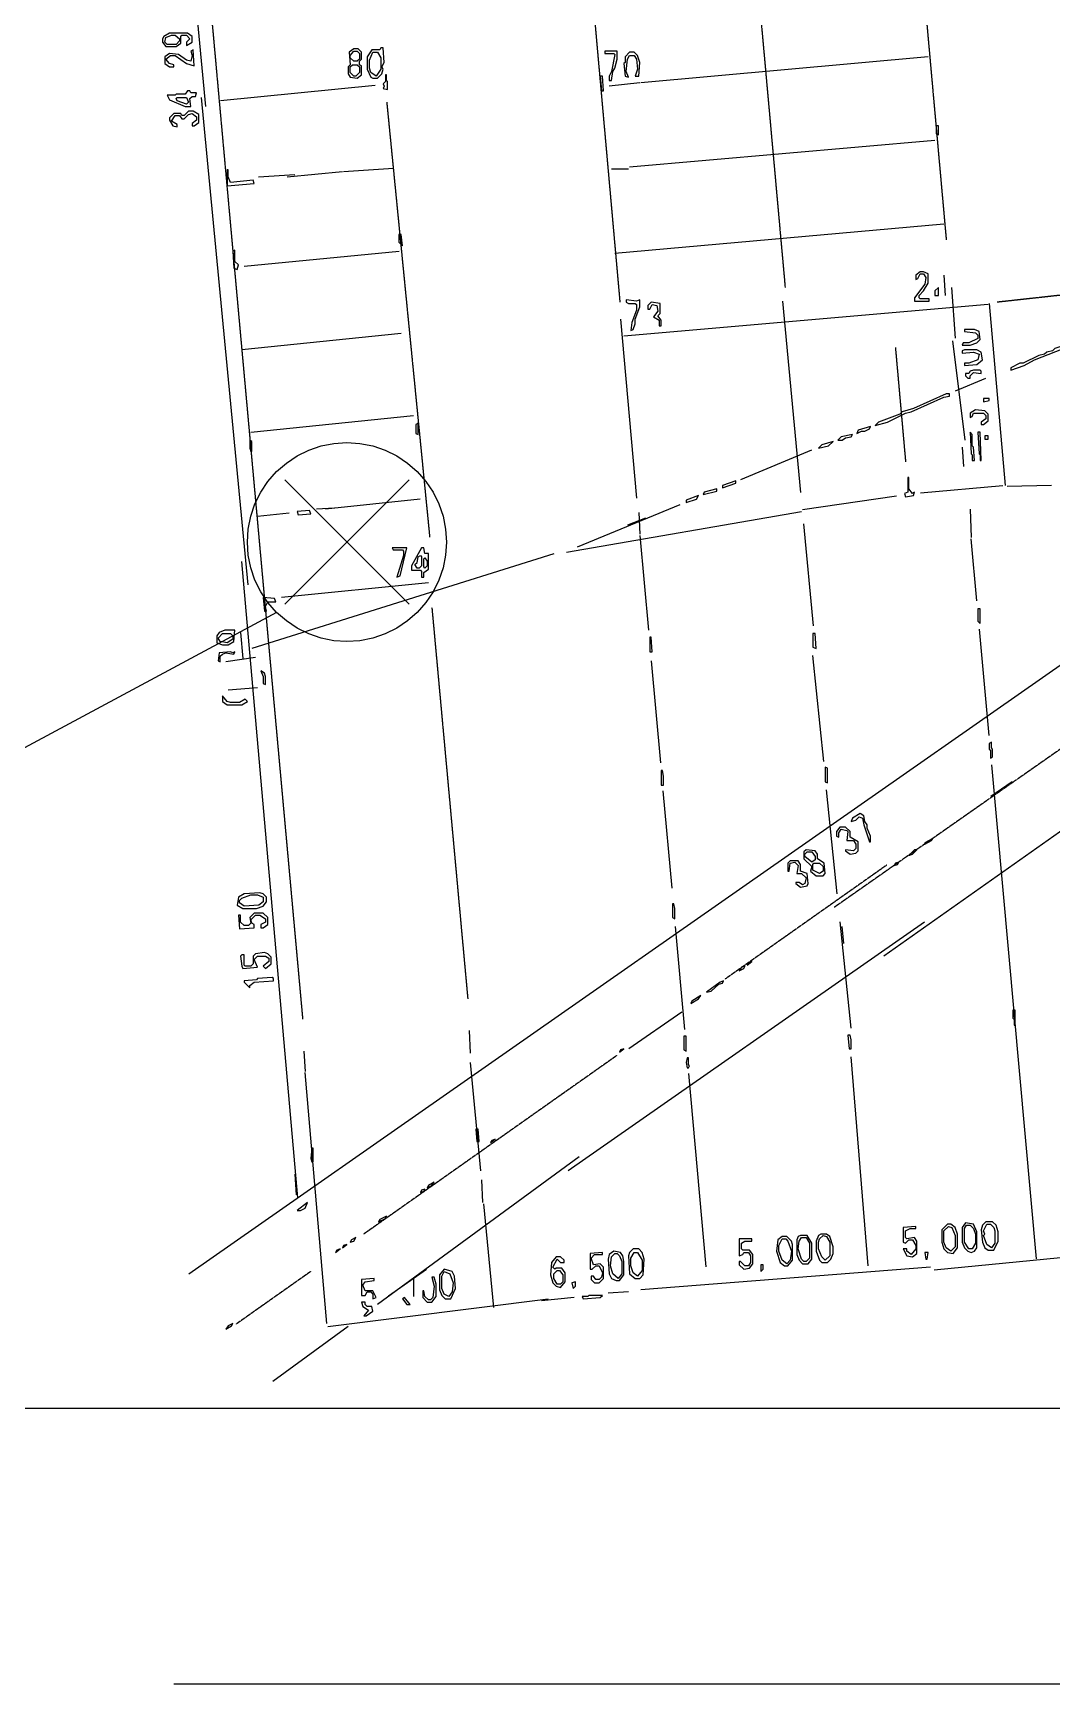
# Model space of a CAD drawing. Extents: x 11321 to 163025, y 6049 to 115321.
# Drawn here: x 49184 to 79910, y 6049 to 55820 of the extents above; entities that cross this region are included whole.
import ezdxf

# ---------------------------------------------------------------- set-up
doc = ezdxf.new("R2010")
doc.units = 0
doc.linetypes.add('DASHED', pattern=[1.524, 1.27, -0.254])
for name, color, linetype in [('CONSTRUCTION_PLAN', 1, 'Continuous'), ('DASHED_LINE', 3, 'DASHED'), ('SOLID_LINE', 7, 'Continuous'), ('TEXT_OUTLINE', 5, 'Continuous')]:
    doc.layers.add(name, color=color, linetype=linetype)

msp = doc.modelspace()

# ---------------------------------------------------------------- linework, layer by layer
at = {"layer": 'CONSTRUCTION_PLAN'}
for p, q in [((56774.1, 42350.4), (60524.9, 38599.5)), ((56774.1, 38599.5), (60524.9, 42350.4)), ((31901.7, 25130.6), (56535.4, 38360.9))]:
    msp.add_line(p, q, dxfattribs=at)
msp.add_lwpolyline([(61650.2, 40475), (61624.5, 40083.3), (61547.9, 39698.3), (61421.7, 39326.7), (61248.1, 38974.6), (61030.1, 38648.3), (60771.3, 38353.2), (60476.2, 38094.4), (60149.8, 37876.3), (59797.8, 37702.7), (59426.1, 37576.5), (59041.1, 37500), (58649.5, 37474.3), (58257.8, 37500), (57872.9, 37576.5), (57501.2, 37702.7), (57149.1, 37876.3), (56822.8, 38094.4), (56527.7, 38353.2), (56268.9, 38648.3), (56050.8, 38974.6), (55877.2, 39326.7), (55751.1, 39698.3), (55674.5, 40083.3), (55648.8, 40475), (55674.5, 40866.6), (55751.1, 41251.6), (55877.2, 41623.3), (56050.8, 41975.3), (56268.9, 42301.7), (56527.7, 42596.8), (56822.8, 42855.6), (57149.1, 43073.6), (57501.2, 43247.2), (57872.9, 43373.4), (58257.8, 43450), (58649.5, 43475.6), (59041.1, 43450), (59426.1, 43373.4), (59797.8, 43247.2), (60149.8, 43073.6), (60476.2, 42855.6), (60771.3, 42596.8), (61030.1, 42301.7), (61248.1, 41975.3), (61421.7, 41623.3), (61547.9, 41251.6), (61624.5, 40866.6)], close=True, dxfattribs=at)
at = {"layer": 'DASHED_LINE', "linetype": 'DASHED'}
for p, q in [((66374, 108909.3), (71862.8, 48151.8)), ((61447, 108470.6), (66880.3, 47705)), ((50085.6, 105599.6), (57313.4, 26094.1)), ((75614.9, 61884.4), (76721.1, 49582.3)), ((59848.6, 53739.9), (61144.2, 40622)), ((84155.2, 48351.7), (78256.1, 47703.9)), ((75187.3, 46339.9), (75494.2, 42896)), ((61210.6, 38497.6), (62293, 26705)), ((81971.6, 35498.4), (73344.6, 29463)), ((74925.7, 30735.4), (70056.8, 27301.1)), ((66788.1, 24995.5), (59150, 19607.9)), ((57549.8, 18479.2), (55308.2, 16898.1))]:
    msp.add_line(p, q, dxfattribs=at)
at = {"layer": 'SOLID_LINE'}
for p, q in [((51259.6, 87051.3), (54380.9, 53608.7)), ((76176.1, 55103.2), (67515.1, 54319)), ((67481, 54319), (66560.3, 54216.7)), ((54258.3, 53873.2), (55657, 39186.5)), ((59503.5, 54235.1), (54836.7, 53777.6)), ((76381, 52576.8), (67173, 51774.5)), ((57077.4, 51545), (55986.3, 51476.8)), ((58512.1, 51635.4), (56843.6, 51475)), ((60049.4, 51730.8), (58548.6, 51637)), ((66628.5, 51727.5), (67140, 51727.5)), ((76653.5, 50056.7), (66730.8, 49170.1)), ((60221.5, 49237.6), (55551.7, 48776.4)), ((76653.5, 48522.2), (76687.6, 47908.4)), ((76884, 48151.1), (76986.3, 46616.7)), ((77983.2, 47637.8), (67003.3, 46685)), ((71779.9, 47731.7), (72328.4, 41972.6)), ((78017.5, 47669.8), (78494.8, 42179.9)), ((66895.5, 47188.8), (67381.8, 41802)), ((60284.9, 46761.7), (55478.9, 46265.9)), ((76905.8, 46537.4), (77279.3, 43549.6)), ((77907.4, 45404), (76988.4, 45024.8)), ((60659.4, 44278.6), (55752, 43773.5)), ((77205, 43335.1), (77243.7, 42755.7)), ((72662.9, 43239.6), (70514.7, 42353)), ((88418.1, 42534.7), (53885.6, 18399)), ((75223.6, 41858), (72388.9, 41445.7)), ((78424.2, 42173.1), (75940, 41947.2)), ((79892.9, 42179.9), (78563, 42145.8)), ((56912.1, 41345.9), (55957.4, 41243.6)), ((58274.4, 41497.9), (57728.8, 41463.8)), ((60862.4, 41769.1), (58001.7, 41462.6)), ((72353.7, 41380.9), (65266.2, 40158.9)), ((68688.8, 41599.5), (65592.5, 40321.7)), ((67446.9, 41361.5), (67481, 40713.7)), ((77437.8, 41463.8), (77471.9, 40611.4)), ((67651.5, 41191), (67105.9, 40986.4)), ((72419.1, 41019.9), (72711.2, 37952.9)), ((67483.4, 40676.7), (67741.8, 37814.2)), ((77461.7, 40573.2), (77632.2, 38697.8)), ((55469, 39891.5), (57159.3, 20701.7)), ((64884.3, 40116.4), (55786.2, 37266.4)), ((92164.1, 40222.4), (74838.1, 27992.3)), ((61104.6, 39247.4), (56671.8, 38804.1)), ((77709.6, 37846.2), (78000.8, 34642.6)), ((55444.2, 37747.1), (55512.4, 36962.8)), ((55887.5, 36996.9), (55000.9, 36860.5)), ((67825.1, 36891.8), (68102.1, 33823.3)), ((72688, 37057.1), (73016.1, 33857.5)), ((55955.7, 36076.3), (55069.1, 36008.1)), ((78081.6, 33754.1), (79435.5, 18861.4)), ((68179, 32971.7), (68443.5, 30041.5)), ((73103.7, 33003.5), (73425, 29871.4)), ((78706.8, 33250.3), (78062.8, 32801.5)), ((76061.9, 29015.7), (65319.2, 21520.9)), ((68548.2, 28882.4), (68828.3, 25780.1)), ((73512.2, 29020.9), (73840.4, 25821.3)), ((73574.6, 28886.8), (73623.2, 28376.6)), ((68744.3, 26306.8), (67153.8, 25198.3)), ((62332.1, 25744.4), (62366.2, 25062.4)), ((57353.7, 25130.6), (57387.8, 24516.8)), ((73846, 24959.2), (74354.1, 18650.7)), ((57378.6, 24481.9), (58036.8, 16913)), ((62365.9, 24786.2), (62677.3, 21516.6)), ((68948.2, 24451.8), (69474.4, 18622.3)), ((65648.8, 21937.8), (59576.1, 17484.5)), ((57081, 21413.9), (57115, 20800.1)), ((106724.1, 21491.9), (76355.3, 18529.1)), ((62707.2, 21243.4), (62741.3, 20561.4)), ((62771.5, 20527.1), (63069.8, 17395.5)), ((61051.2, 18543.2), (59903.4, 17742.4)), ((76244.3, 18617.8), (67515.1, 17935.8)), ((60661.3, 18276.8), (60661.3, 17731.2)), ((64716.4, 17649.9), (58077.2, 16820)), ((65503.3, 17697.1), (64514.4, 17594.8)), ((67140, 17867.6), (66526.2, 17833.5)), ((58684.7, 16830.8), (56418.5, 15168.9)), ((41566.1, 14366.1), (112388.8, 14366.1)), ((53432.4, 6049.4), (112286.5, 6049.4))]:
    msp.add_line(p, q, dxfattribs=at)
at = {"layer": 'TEXT_OUTLINE'}
for points in [[(53091.4, 55648.8), (53091.4, 55546.5), (53193.7, 55410.1), (53500.6, 55410.1), (53637, 55512.4), (53637, 55717), (53671.1, 55751.1), (53807.5, 55751.1), (53909.8, 55648.8), (53807.5, 55546.5), (53807.5, 55444.2), (53978, 55546.5), (53978, 55717), (53841.6, 55819.3), (53296, 55819.3), (53125.5, 55717)], [(53159.6, 55546.5), (53193.7, 55682.9), (53364.2, 55751.1), (53466.5, 55751.1), (53602.9, 55648.8), (53602.9, 55580.6), (53500.6, 55478.3), (53227.8, 55478.3)], [(54012.1, 55307.8), (53943.9, 55273.7), (53978, 55137.3), (53943.9, 54966.8), (53807.5, 55000.9), (53568.8, 55171.4), (53296, 55205.5), (53159.6, 55103.2), (53159.6, 54898.6), (53296, 54796.3), (53432.4, 54796.3), (53432.4, 54864.5), (53296, 54898.6), (53193.7, 55035), (53330.1, 55137.3), (53466.5, 55137.3), (53807.5, 54898.6), (54046.2, 54830.4)], [(58854.1, 55341.9), (58717.7, 55239.6), (58751.8, 54864.5), (58683.6, 54796.3), (58683.6, 54591.8), (58751.8, 54489.5), (58956.4, 54455.4), (59092.8, 54557.7), (59092.8, 54830.4), (59024.6, 54864.5), (59024.6, 54966.8), (59092.8, 55035), (59092.8, 55239.6), (58990.5, 55341.9)], [(58854.1, 55273.7), (58956.4, 55273.7), (59024.6, 55205.5), (59024.6, 55035), (58956.4, 54966.8), (58854.1, 54966.8), (58751.8, 55069.1), (58751.8, 55137.3)], [(59740.6, 55376), (59672.4, 55376), (59638.3, 55307.8), (59399.7, 55307.8), (59263.3, 55103.2), (59263.3, 54728.2), (59365.6, 54489.5), (59433.7, 54455.4), (59570.1, 54455.4), (59706.5, 54591.8), (59740.6, 54728.2), (59706.5, 54796.3), (59774.7, 54932.7)], [(66423.9, 55273.7), (66423.9, 55205.5), (66696.7, 55205.5), (66730.8, 55171.4), (66628.5, 54660), (66560.3, 54523.6), (66560.3, 54387.2), (66628.5, 54387.2), (66662.6, 54660), (66730.8, 54762.2), (66799, 55035), (66799, 55273.7)], [(58820, 54864.5), (58956.4, 54864.5), (59024.6, 54796.3), (59024.6, 54625.9), (58922.3, 54523.6), (58854.1, 54523.6), (58751.8, 54625.9), (58751.8, 54796.3)], [(59433.7, 55239.6), (59570.1, 55239.6), (59672.4, 55069.1), (59672.4, 54728.2), (59536, 54523.6), (59365.6, 54625.9), (59331.5, 54762.2), (59331.5, 55000.9)], [(67174.1, 55239.6), (67037.7, 55103.2), (67037.7, 54932.7), (67003.6, 54898.6), (67037.7, 54523.6), (67140, 54489.5), (67071.8, 54660), (67105.9, 55035), (67174.1, 55137.3), (67310.5, 55137.3), (67378.7, 55035), (67412.8, 54728.2), (67344.6, 54523.6), (67446.9, 54523.6), (67481, 54932.7), (67412.8, 55137.3), (67310.5, 55239.6)], [(59808.8, 54557.7), (59808.8, 54353.1), (59740.6, 54284.9), (59774.7, 54216.7), (59740.6, 54148.5), (59877, 54114.4), (59877, 54353.1), (59842.9, 54387.2), (59842.9, 54557.7)], [(66287.6, 54523.6), (66321.7, 54080.3), (66389.9, 54080.3), (66355.8, 54523.6)], [(54114.4, 54012.1), (53943.9, 54012.1), (53909.8, 54080.3), (53841.6, 54080.3), (53773.4, 53978), (53500.6, 53978), (53466.5, 53943.9), (53227.8, 53943.9), (53296, 53807.5), (53773.4, 53602.9), (53943.9, 53602.9), (53909.8, 53841.6), (53978, 53909.8), (54080.3, 53909.8)], [(53500.6, 53841.6), (53534.7, 53875.7), (53807.5, 53875.7), (53875.7, 53739.3), (53807.5, 53671.1), (53534.7, 53773.4)], [(54182.6, 53364.2), (54012.1, 53466.5), (53875.7, 53466.5), (53739.3, 53330.1), (53671.1, 53330.1), (53637, 53398.3), (53432.4, 53398.3), (53296, 53261.9), (53296, 53193.7), (53398.3, 53023.2), (53534.7, 52989.1), (53534.7, 53057.3), (53364.2, 53159.6), (53466.5, 53330.1), (53602.9, 53330.1), (53671.1, 53227.8), (53739.3, 53227.8), (53875.7, 53364.2), (53978, 53398.3), (54114.4, 53296), (54114.4, 53193.7), (53978, 53091.4), (53978, 53023.2), (54046.2, 53023.2), (54182.6, 53125.5)], [(76414.8, 53023.2), (76414.8, 52784.5), (76483, 52750.4), (76483, 53023.2)], [(55035, 51693.4), (55035, 51216), (55853.4, 51284.2), (55819.3, 51386.5), (55137.3, 51318.3), (55069.1, 51488.8), (55069.1, 51693.4)], [(60218, 49749.8), (60218, 49511.1), (60320.3, 49408.8), (60286.2, 49749.8)], [(55205.5, 49238.3), (55239.6, 48726.8), (55341.9, 48692.7), (55376, 48829.1), (55273.7, 48931.4), (55273.7, 49272.4)], [(75937.4, 48624.5), (75801, 48522.2), (75801, 48385.8), (75869.2, 48419.9), (75937.4, 48556.3), (76039.7, 48556.3), (76107.9, 48454), (76073.8, 48249.4), (75766.9, 47840.2), (75766.9, 47738), (76210.2, 47738), (76210.2, 47806.1), (75937.4, 47806.1), (75903.3, 47840.2), (75903.3, 47908.4), (76039.7, 48044.8), (76176.1, 48283.5), (76176.1, 48556.3), (76039.7, 48624.5)], [(76483, 48147.1), (76380.7, 48044.8), (76380.7, 47908.4), (76483, 47908.4)], [(67481, 47772), (67378.7, 47738), (67071.8, 47772), (67071.8, 47703.9), (67140, 47669.8), (67344.6, 47669.8), (67378.7, 47635.7), (67378.7, 47465.2), (67242.3, 47090.1), (67208.2, 46851.4), (67276.4, 46885.5), (67344.6, 47056), (67344.6, 47192.4), (67481, 47567.5)], [(67822, 47703.9), (67719.7, 47601.6), (67719.7, 47499.3), (67787.9, 47499.3), (67856.1, 47635.7), (67992.5, 47601.6), (68026.6, 47431.1), (67890.2, 47260.6), (68060.7, 47158.3), (68060.7, 46987.8), (68128.9, 46987.8), (68128.9, 47158.3), (68026.6, 47294.7), (68094.8, 47362.9), (68094.8, 47669.8)], [(77199.1, 46408.1), (77437.8, 46408.1), (77642.4, 46476.3), (77744.7, 46578.6), (77710.6, 46817.3), (77574.2, 46885.5), (77267.3, 46885.5), (77267.3, 46817.3), (77608.3, 46783.2), (77676.5, 46715), (77676.5, 46612.7), (77403.7, 46476.3), (77233.2, 46476.3)], [(80949.9, 46646.8), (80847.6, 46646.8), (80506.6, 46476.3), (79995.2, 46305.8), (79927, 46237.6), (79756.5, 46203.5), (79688.3, 46135.3), (79517.8, 46101.2), (79040.4, 45862.5), (78938.1, 45862.5), (78665.3, 45726.1), (78665.3, 45657.9), (79074.5, 45794.3), (79381.4, 45964.8), (80847.6, 46544.5)], [(77199.1, 46237.6), (77199.1, 46169.4), (77540.1, 46203.5), (77710.6, 46135.3), (77676.5, 45964.8), (77403.7, 45862.5), (77267.3, 45862.5), (77267.3, 45794.3), (77642.4, 45828.4), (77812.9, 45964.8), (77778.8, 46203.5), (77642.4, 46271.7), (77267.3, 46271.7)], [(77778.8, 45623.8), (77744.7, 45657.9), (77540.1, 45657.9), (77437.8, 45623.8), (77403.7, 45555.6), (77301.4, 45555.6), (77301.4, 45487.4), (77369.6, 45419.3), (77437.8, 45419.3), (77437.8, 45487.4), (77540.1, 45589.7), (77778.8, 45555.6)], [(76824, 44941.9), (76721.7, 44941.9), (75732.9, 44498.6), (75391.9, 44396.3), (75323.7, 44328.1), (74675.8, 44089.4), (74573.5, 43987.1), (74948.6, 44089.4), (75494.2, 44362.2), (75664.7, 44396.3), (76653.5, 44839.6), (76824, 44873.7)], [(77847, 44805.5), (77847, 44703.2), (78017.5, 44737.3), (78017.5, 44805.5)], [(77437.8, 44362.2), (77437.8, 44225.8), (77506, 44259.9), (77540.1, 44362.2), (77847, 44362.2), (77915.2, 44294), (77915.2, 44191.7), (77778.8, 44089.4), (77778.8, 44021.2), (77847, 44021.2), (77983.4, 44123.5), (77983.4, 44328.1), (77881.1, 44430.4), (77608.3, 44464.5)], [(60729.5, 44021.2), (60729.5, 43748.4), (60797.7, 43714.3), (60797.7, 44055.3)], [(74437.1, 43953), (74062, 43850.7), (74027.9, 43748.4), (74164.3, 43816.6), (74266.6, 43816.6), (74403, 43884.8)], [(55717, 43543.8), (55717, 43305.1), (55751.1, 43202.8), (55785.2, 43202.8), (55785.2, 43509.7)], [(73311.9, 43509.7), (72970.9, 43407.4), (72868.6, 43305.1), (73175.5, 43373.3)], [(73891.5, 43714.3), (73550.5, 43646.1), (73448.2, 43543.8), (73584.6, 43543.8), (73686.9, 43612), (73857.4, 43646.1)], [(77437.8, 43782.5), (77471.9, 43134.6), (77506, 43100.6), (77506, 42930.1), (77574.2, 42930.1), (77540.1, 43339.2), (77506, 43373.3), (77506, 43714.3)], [(77676.5, 43782.5), (77710.6, 43134.6), (77744.7, 43100.6), (77744.7, 42930.1), (77778.8, 42930.1), (77744.7, 43782.5)], [(77881.1, 43680.2), (77881.1, 43577.9), (77983.4, 43577.9), (77983.4, 43680.2)], [(70379.4, 42316.3), (69970.2, 42179.9), (69970.2, 42111.7), (70379.4, 42248.1)], [(75596.5, 42418.6), (75562.4, 42418.6), (75562.4, 41975.3), (75460.1, 41941.2), (75494.2, 41838.9), (75732.9, 41873), (75766.9, 41975.3), (75698.8, 41941.2), (75596.5, 42077.6)], [(69254.1, 41873), (68879, 41736.6), (68879, 41668.4), (69185.9, 41770.7)], [(69799.7, 42077.6), (69424.6, 41975.3), (69390.5, 41907.1), (69799.7, 42009.4)], [(57558.3, 41327.4), (57524.2, 41429.7), (57149.1, 41395.6), (57183.2, 41293.3)], [(60456.7, 40304.5), (60013.4, 40304.5), (60047.5, 40236.3), (60320.3, 40236.3), (60354.4, 40202.2), (60354.4, 40065.8), (60149.8, 39417.9), (60252.1, 39452)], [(60900, 40304.5), (60593.1, 39758.9), (60593.1, 39622.5), (60865.9, 39622.5), (60900, 39588.4), (60900, 39417.9), (60968.2, 39417.9), (60968.2, 39554.3), (61104.6, 39656.6), (61104.6, 40134), (61002.3, 40134), (60968.2, 40304.5)], [(60865.9, 40065.8), (60900, 40031.7), (60900, 39758.9), (60831.8, 39690.7), (60763.6, 39690.7), (60695.4, 39793), (60763.6, 39861.2), (60797.7, 40031.7)], [(61002.3, 39997.6), (61070.5, 39895.3), (61070.5, 39758.9), (61002.3, 39690.7), (60968.2, 39724.8), (60968.2, 39963.5)], [(56467.2, 38770), (56126.2, 38804.1), (56160.3, 38395), (56228.5, 38395), (56194.4, 38531.3), (56262.6, 38667.7), (56501.3, 38667.7)], [(77676.5, 38463.1), (77676.5, 38088.1), (77744.7, 38019.9), (77744.7, 38463.1)], [(54796.3, 37747.1), (54728.2, 37644.8), (54728.2, 37440.2), (54898.6, 37372), (55069.1, 37372), (55239.6, 37474.3), (55273.7, 37815.3), (54966.8, 37815.3)], [(54762.2, 37576.6), (54898.6, 37713), (55137.3, 37713), (55205.5, 37644.8), (55205.5, 37542.5), (55035, 37440.2), (54830.4, 37474.3)], [(67787.9, 37610.7), (67787.9, 37167.4), (67856.1, 37167.4), (67822, 37610.7)], [(72698.1, 37713), (72698.1, 37303.8), (72800.4, 37269.7), (72766.3, 37713)], [(54762.2, 36894.6), (54830.4, 36860.5), (54830.4, 37031), (54898.6, 37099.2), (55000.9, 37133.3), (55239.6, 37099.2), (55273.7, 37167.4), (55205.5, 37133.3), (55137.3, 37167.4), (54796.3, 37133.3)], [(56058, 36587.7), (56126.2, 36417.2), (56126.2, 36212.6), (56194.4, 36178.5), (56194.4, 36417.2), (56160.3, 36519.5)], [(54898.6, 35837.6), (54898.6, 35667.1), (55035, 35564.8), (55478.3, 35564.8), (55648.8, 35667.1), (55580.6, 35735.3), (55410.1, 35633), (55137.3, 35633), (55035, 35667.1)], [(78017.5, 34405.4), (78017.5, 34234.9), (78051.6, 34200.8), (78051.6, 33962.1), (78119.7, 33996.2), (78119.7, 34234.9), (78085.6, 34269), (78085.6, 34439.5)], [(68128.9, 33587.1), (68128.9, 33143.8), (68197.1, 33143.8), (68197.1, 33416.6), (68163, 33587.1)], [(73073.2, 33689.4), (73073.2, 33246.1), (73141.4, 33212), (73141.4, 33655.3)], [(73516.4, 31882.1), (73414.1, 31745.7), (73414.1, 31609.3), (73482.3, 31575.2), (73482.3, 31711.6), (73550.5, 31813.9), (73721, 31779.8), (73755.1, 31745.7), (73721, 31472.9), (73925.6, 31472.9), (73993.8, 31370.7), (73993.8, 31234.3), (73925.6, 31166.1), (73686.9, 31200.2), (73686.9, 31166.1), (73823.3, 31063.8), (73993.8, 31097.9), (74062, 31166.1), (74062, 31438.9), (73823.3, 31575.2), (73823.3, 31745.7), (73686.9, 31882.1)], [(74130.2, 32291.3), (73891.5, 32154.9), (73857.4, 32052.6), (73993.8, 32086.7), (74096.1, 32189), (74198.4, 32154.9), (74232.5, 31950.3), (74403, 31438.9), (74437.1, 31438.9), (74437.1, 31609.3), (74334.8, 31848), (74334.8, 31950.3), (74266.6, 32052.6), (74232.5, 32223.1)], [(76312.5, 31541.1), (76073.8, 31404.8), (76073.8, 31370.7), (76278.4, 31472.9)], [(72016.1, 30859.2), (71947.9, 30791), (71947.9, 30552.3), (71982, 30552.3), (72016.1, 30791), (72152.5, 30825.1), (72254.8, 30722.8), (72220.7, 30484.1), (72357.1, 30484.1), (72493.5, 30347.7), (72459.4, 30177.2), (72391.2, 30143.1), (72288.9, 30211.3), (72186.6, 30211.3), (72186.6, 30177.2), (72323, 30074.9), (72527.6, 30109), (72561.7, 30177.2), (72527.6, 30484.1), (72323, 30552.3), (72323, 30756.9), (72254.8, 30859.2)], [(72493.5, 31200.2), (72425.3, 31132), (72425.3, 30927.4), (72664, 30688.7), (72629.9, 30552.3), (72800.4, 30415.9), (73005, 30415.9), (73073.2, 30484.1), (73039.1, 30791), (72834.5, 30927.4), (72834.5, 31063.8), (72766.3, 31166.1)], [(72459.4, 31063.8), (72527.6, 31132), (72664, 31132), (72766.3, 30995.6), (72766.3, 30893.3), (72664, 30825.1), (72459.4, 30995.6)], [(75835.1, 31200.2), (75766.9, 31200.2), (75596.5, 31029.7), (75698.8, 31063.8)], [(72698.1, 30756.9), (72732.2, 30791), (72902.7, 30791), (73005, 30688.7), (73005, 30552.3), (72902.7, 30484.1), (72698.1, 30586.4)], [(75289.6, 30825.1), (75187.3, 30791), (75153.2, 30722.8), (75255.5, 30756.9)], [(55341.9, 29529.3), (55512.4, 29427), (55921.6, 29427), (56126.2, 29495.2), (56228.5, 29631.6), (56228.5, 29768), (56126.2, 29870.3), (56023.9, 29904.4), (55546.5, 29870.3), (55376, 29768)], [(55410.1, 29597.5), (55410.1, 29665.7), (55478.3, 29733.9), (55751.1, 29836.2), (55955.7, 29836.2), (56126.2, 29768), (56126.2, 29631.6), (55989.8, 29529.3), (55546.5, 29495.2)], [(68469.9, 29563.4), (68469.9, 29154.2), (68538.1, 29120.2), (68538.1, 29427), (68504, 29563.4)], [(56262.6, 29154.2), (56126.2, 29290.6), (55853.4, 29290.6), (55717, 29154.2), (55751.1, 28983.8), (55682.9, 28915.6), (55546.5, 28915.6), (55444.2, 29017.9), (55444.2, 29222.4), (55376, 29222.4), (55410.1, 28813.3), (55853.4, 28847.4), (55853.4, 28949.7), (55785.2, 28983.8), (55751.1, 29086.1), (55887.5, 29222.4), (56023.9, 29222.4), (56194.4, 29120.2), (56194.4, 29017.9), (56058, 28949.7), (56058, 28847.4), (56126.2, 28847.4), (56262.6, 28949.7)], [(56364.9, 27960.8), (56262.6, 28063.1), (56160.3, 28097.2), (55887.5, 28063.1), (55819.3, 27994.9), (55819.3, 27756.2), (55751.1, 27688), (55580.6, 27688), (55546.5, 27722.1), (55546.5, 28029), (55478.3, 28029), (55444.2, 27994.9), (55478.3, 27688), (55512.4, 27619.8), (55955.7, 27653.9), (55853.4, 27892.6), (55955.7, 27994.9), (56194.4, 27994.9), (56296.7, 27926.7), (56296.7, 27824.4), (56126.2, 27688), (56194.4, 27619.8), (56364.9, 27756.2)], [(70652.2, 27688), (70549.9, 27653.9), (70481.7, 27551.6), (70618.1, 27619.8)], [(70856.8, 27824.4), (70754.5, 27790.3), (70720.4, 27722.1)], [(56433.1, 27312.9), (56399, 27347), (55955.7, 27312.9), (55921.6, 27278.8), (55546.5, 27244.7), (55546.5, 27210.6), (55717, 27040.1), (55717, 27108.3), (55853.4, 27210.6), (56433.1, 27244.7)], [(70004.3, 27244.7), (69902, 27210.6), (69492.8, 26903.7), (69629.2, 26937.8), (69867.9, 27142.4), (69970.2, 27176.5)], [(69322.3, 26801.4), (69049.5, 26631), (69015.4, 26562.8), (69254.1, 26699.2)], [(78733.5, 26358.2), (78733.5, 26119.5), (78767.6, 26085.4), (78767.6, 25914.9), (78801.7, 25914.9), (78801.7, 26358.2)], [(68810.8, 25573.9), (68810.8, 25164.7), (68879, 25130.6), (68879, 25573.9)], [(73755.1, 25608), (73789.2, 25198.8), (73857.4, 25198.8), (73857.4, 25471.6), (73823.3, 25608)], [(67003.6, 25198.8), (66901.3, 25164.7), (66867.2, 25096.5)], [(68913.1, 24926), (68879, 24789.6), (68913.1, 24619.1), (68947.2, 24619.1), (68981.3, 24687.3), (68947.2, 24721.4), (68947.2, 24926)], [(62536.7, 22777.8), (62570.8, 22402.7), (62639, 22402.7), (62604.9, 22777.8)], [(63116.4, 22470.9), (63014.1, 22436.8), (62980, 22368.6)], [(57592.4, 22198.1), (57558.3, 21891.3), (57592.4, 21789), (57626.5, 21789), (57626.5, 22198.1)], [(61002.3, 20970.6), (60900, 20936.5), (60865.9, 20868.3), (60968.2, 20902.4)], [(61275.1, 21175.2), (61104.6, 21072.9), (61070.5, 21004.7), (61206.9, 21072.9)], [(57456, 20561.4), (57149.1, 20322.7), (57251.4, 20322.7), (57387.8, 20390.9)], [(59842.9, 20152.2), (59638.3, 20049.9), (59604.2, 19981.7), (59808.8, 20084)], [(76755.8, 19913.5), (76585.3, 19743.1), (76585.3, 19368), (76653.5, 19163.4), (76755.8, 19061.1), (76926.3, 19027), (77062.7, 19197.5), (77062.7, 19606.7), (76994.5, 19811.2), (76858.1, 19913.5)], [(77301.4, 19947.6), (77199.1, 19811.2), (77199.1, 19368), (77267.3, 19197.5), (77369.6, 19095.2), (77471.9, 19061.1), (77574.2, 19095.2), (77642.4, 19197.5), (77642.4, 19674.9), (77540.1, 19913.5)], [(77915.2, 19981.7), (77812.9, 19879.4), (77778.8, 19743.1), (77812.9, 19368), (77881.1, 19197.5), (77983.4, 19129.3), (78153.8, 19129.3), (78290.2, 19402.1), (78290.2, 19674.9), (78222, 19879.4), (78119.7, 19981.7)], [(77949.3, 19913.5), (78051.6, 19913.5), (78153.8, 19811.2), (78187.9, 19709), (78187.9, 19333.9), (78085.6, 19197.5), (77949.3, 19299.8), (77847, 19572.6), (77881.1, 19606.7), (77847, 19709)], [(58922.3, 19504.4), (58785.9, 19436.2), (58751.8, 19368), (58854.1, 19402.1)], [(70481.7, 19470.3), (70481.7, 18958.8), (70584, 18992.9), (70618.1, 19061.1), (70754.5, 19061.1), (70822.7, 18958.8), (70822.7, 18754.2), (70754.5, 18651.9), (70652.2, 18651.9), (70515.8, 18788.3), (70481.7, 18788.3), (70481.7, 18686), (70618.1, 18549.6), (70788.6, 18583.7), (70890.9, 18720.1), (70890.9, 18992.9), (70788.6, 19129.3), (70584, 19129.3), (70549.9, 19163.4), (70549.9, 19333.9), (70652.2, 19402.1), (70856.8, 19402.1), (70856.8, 19470.3)], [(71777.4, 19538.5), (71641, 19436.2), (71606.9, 19095.2), (71709.2, 18754.2), (71845.6, 18651.9), (71947.9, 18651.9), (72084.3, 18822.4), (72084.3, 19299.8), (72050.2, 19402.1), (71913.8, 19538.5)], [(71777.4, 19470.3), (71879.7, 19470.3), (71947.9, 19402.1), (72050.2, 19095.2), (72016.1, 18822.4), (71913.8, 18720.1), (71777.4, 18822.4), (71675.1, 19095.2), (71675.1, 19265.7)], [(72323, 19572.6), (72254.8, 19538.5), (72220.7, 19436.2), (72220.7, 18992.9), (72288.9, 18822.4), (72391.2, 18720.1), (72561.7, 18720.1), (72664, 18856.5), (72664, 19333.9), (72527.6, 19572.6)], [(72357.1, 19504.4), (72493.5, 19504.4), (72595.8, 19333.9), (72595.8, 18890.6), (72493.5, 18788.3), (72425.3, 18788.3), (72357.1, 18856.5), (72254.8, 19163.4), (72288.9, 19402.1)], [(72936.8, 19606.7), (72868.6, 19572.6), (72800.4, 19402.1), (72800.4, 19095.2), (72902.7, 18822.4), (72970.9, 18754.2), (73141.4, 18754.2), (73243.7, 18856.5), (73311.9, 19027), (73311.9, 19231.6), (73209.6, 19538.5), (73107.3, 19606.7)], [(73005, 19572.6), (73107.3, 19538.5), (73209.6, 19368), (73209.6, 18958.8), (73073.2, 18822.4), (72970.9, 18924.7), (72868.6, 19163.4), (72868.6, 19368), (72902.7, 19470.3)], [(75426, 19811.2), (75426, 19368), (75494.2, 19333.9), (75596.5, 19436.2), (75698.8, 19436.2), (75801, 19265.7), (75801, 19163.4), (75664.7, 18992.9), (75528.3, 19095.2), (75528.3, 19163.4), (75426, 19163.4), (75528.3, 18958.8), (75698.8, 18924.7), (75835.1, 19027), (75835.1, 19402.1), (75766.9, 19504.4), (75528.3, 19470.3), (75494.2, 19504.4), (75494.2, 19709), (75630.6, 19777.2), (75801, 19777.2), (75801, 19845.3)], [(76789.9, 19845.3), (76892.2, 19811.2), (76994.5, 19572.6), (76994.5, 19231.6), (76858.1, 19095.2), (76721.7, 19197.5), (76653.5, 19368), (76653.5, 19709)], [(77335.5, 19879.4), (77437.8, 19879.4), (77540.1, 19777.2), (77608.3, 19606.7), (77608.3, 19333.9), (77506, 19163.4), (77403.7, 19163.4), (77267.3, 19368), (77267.3, 19777.2)], [(58444.9, 19163.4), (58342.6, 19129.3), (58308.5, 19061.1)], [(58649.5, 19299.8), (58547.2, 19265.7), (58513.1, 19197.5)], [(64957.7, 18924.7), (64821.3, 18754.2), (64787.2, 18379.1), (64855.4, 18140.4), (64957.7, 18038.1), (65094.1, 18004), (65230.5, 18174.5), (65230.5, 18447.3), (65128.2, 18583.7), (64957.7, 18583.7), (64923.6, 18549.6), (64855.4, 18617.8), (64991.8, 18856.5), (65094.1, 18754.2), (65196.4, 18754.2), (65196.4, 18822.4), (65094.1, 18924.7)], [(65980.7, 19027), (65980.7, 18549.6), (66048.9, 18549.6), (66151.2, 18651.9), (66253.5, 18651.9), (66355.8, 18447.3), (66321.7, 18310.9), (66253.5, 18242.7), (66151.2, 18242.7), (66083, 18345), (66014.8, 18345), (66014.8, 18242.7), (66117.1, 18140.4), (66253.5, 18140.4), (66389.9, 18276.8), (66389.9, 18617.8), (66287.6, 18720.1), (66083, 18686), (66014.8, 18890.6), (66117.1, 18992.9), (66355.8, 18992.9), (66355.8, 19061.1)], [(66696.7, 19095.2), (66560.3, 18992.9), (66526.2, 18856.5), (66560.3, 18413.2), (66628.5, 18276.8), (66764.9, 18208.6), (66867.2, 18208.6), (67003.6, 18379.1), (67003.6, 18788.3), (66969.5, 18958.8), (66901.3, 19061.1)], [(66730.8, 19027), (66799, 19027), (66867.2, 18958.8), (66935.4, 18788.3), (66935.4, 18413.2), (66833.1, 18276.8), (66662.6, 18413.2), (66594.4, 18651.9), (66628.5, 18924.7)], [(67276.4, 19163.4), (67174.1, 19061.1), (67140, 18958.8), (67174.1, 18413.2), (67344.6, 18276.8), (67481, 18276.8), (67583.3, 18379.1), (67617.4, 18856.5), (67549.2, 19061.1), (67446.9, 19163.4)], [(67310.5, 19061.1), (67412.8, 19061.1), (67549.2, 18822.4), (67549.2, 18515.5), (67412.8, 18345), (67276.4, 18447.3), (67208.2, 18651.9), (67208.2, 18890.6)], [(76073.8, 19061.1), (76107.9, 18856.5), (76142, 18856.5), (76176.1, 19061.1)], [(61582, 18549.6), (61445.6, 18379.1), (61445.6, 17935.8), (61513.8, 17765.3), (61616.1, 17663), (61786.5, 17663), (61922.9, 17969.9), (61888.8, 18345), (61820.6, 18481.4)], [(61582, 18481.4), (61752.4, 18413.2), (61854.7, 18140.4), (61820.6, 17867.6), (61718.4, 17731.2), (61582, 17799.4), (61513.8, 17969.9), (61513.8, 18345)], [(64991.8, 18515.5), (65060, 18515.5), (65162.3, 18379.1), (65162.3, 18174.5), (65094.1, 18106.3), (64991.8, 18106.3), (64889.5, 18276.8), (64889.5, 18413.2)], [(71197.7, 18686), (71129.5, 18686), (71129.5, 18481.4), (71197.7, 18549.6)], [(59092.8, 18242.7), (59092.8, 17765.3), (59195.1, 17765.3), (59263.3, 17867.6), (59365.6, 17867.6), (59433.7, 17799.4), (59433.7, 17663), (59536, 17697.1), (59433.7, 17901.7), (59195.1, 17901.7), (59126.9, 18072.2), (59195.1, 18174.5), (59467.8, 18208.6), (59467.8, 18276.8)], [(61275.1, 18310.9), (61206.9, 18310.9), (61275.1, 18038.1), (61241, 17697.1), (61172.8, 17628.9), (61104.6, 17628.9), (61002.3, 17731.2), (60968.2, 17901.7), (60934.1, 17901.7), (60934.1, 17697.1), (61070.5, 17560.7), (61206.9, 17560.7), (61343.3, 17731.2), (61343.3, 18106.3)], [(65537.4, 18174.5), (65435.1, 18140.4), (65469.2, 17969.9), (65537.4, 18038.1)], [(59092.8, 17560.7), (59126.9, 17424.4), (59297.4, 17322.1), (59161, 17151.6), (59229.2, 17151.6), (59433.7, 17288), (59399.7, 17424.4), (59263.3, 17424.4), (59195.1, 17492.5), (59195.1, 17560.7)], [(60320.3, 17663), (60456.7, 17492.5), (60559, 17492.5), (60388.5, 17697.1)], [(65776.1, 17663), (66287.6, 17697.1), (66355.8, 17765.3), (65946.6, 17765.3), (65912.5, 17731.2), (65742, 17731.2)], [(55205.5, 16912.9), (55069.1, 16844.7), (55000.9, 16742.4), (55171.4, 16844.7)]]:
    msp.add_lwpolyline(points, close=True, dxfattribs=at)

doc.saveas('drawing.dxf')
